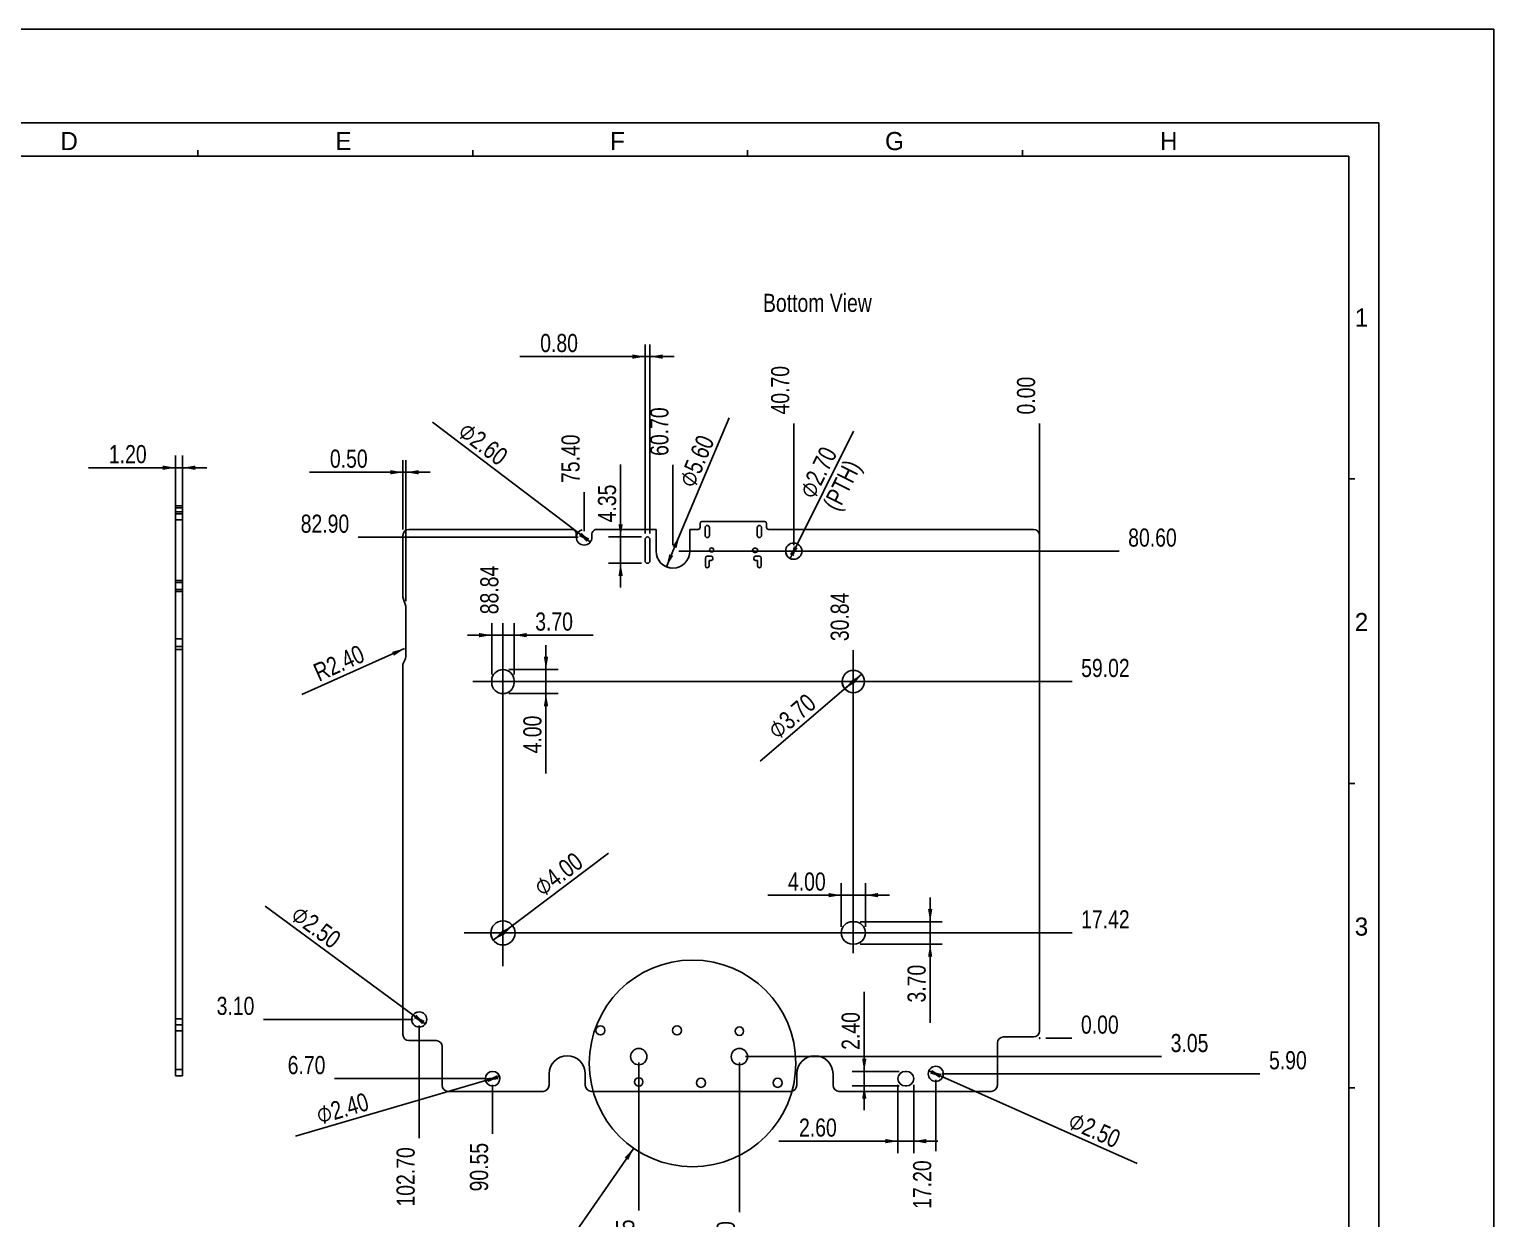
# Model space of a CAD drawing. Header units: millimetres. Extents: x 0 to 420, y 0 to 297.
# Drawn here: x 177.6 to 420, y 100.2 to 297 of the extents above; entities that cross this region are included whole.
import ezdxf

# ---------------------------------------------------------------- set-up
doc = ezdxf.new("R2010")
doc.units = ezdxf.units.MM
doc.header["$LTSCALE"] = 23.1
doc.layers.get('0').update_dxf_attribs({"linetype": 'CONTINUOUS'})
doc.layers.add('ASSEM_MEM', color=7, linetype='CONTINUOUS')
doc.layers.add('DETAIL', color=7, linetype='CONTINUOUS')
doc.styles.get("Standard").update_dxf_attribs({"font": 'txt', "width": 0.8})
doc.styles.add('TEXTSTYLE_2', font='txt')
doc.styles.add('TEXTSTYLE_3', font='symbol_asme.ttf')
doc.dimstyles.new('DIMSTYLE_1', dxfattribs={"dimtxt": 3, "dimasz": 2.1, "dimexe": 2, "dimexo": 1, "dimgap": 0.75, "dimtad": 1, "dimzin": 0, "dimdsep": 46, "dimtxsty": 'STANDARD', "dimblk": '_FILLED', "dimblk1": '_FILLED', "dimblk2": '_FILLED', "dimcen": 0.09, "dimazin": 0, "dimtp": 0.01, "dimtm": 0.01, "dimtfac": 1, "dimtofl": 0, "dimtmove": 0, "dimatfit": 3, "dimldrblk": '_FILLED', "dimfxl": 1, "dimtolj": 1, "dimtzin": 0, "dimarcsym": 0})
doc.dimstyles.new('DIMSTYLE_2', dxfattribs={"dimtxt": 3, "dimasz": 2.1, "dimexe": 2, "dimexo": 1, "dimtad": 1, "dimzin": 0, "dimdsep": 46, "dimtxsty": 'STANDARD', "dimblk": '_FILLED', "dimblk1": '_FILLED', "dimblk2": '_FILLED', "dimcen": 0.09, "dimazin": 0, "dimtp": 0.01, "dimtm": 0.01, "dimtfac": 1, "dimtmove": 0, "dimatfit": 2, "dimldrblk": '_FILLED', "dimfxl": 1, "dimtolj": 1, "dimtzin": 0, "dimarcsym": 0})
doc.dimstyles.new('DIMSTYLE_3', dxfattribs={"dimtxt": 3, "dimasz": 2.1, "dimexe": 2, "dimexo": 1, "dimgap": 0.75, "dimtad": 0, "dimtih": 1, "dimtoh": 1, "dimzin": 0, "dimdsep": 46, "dimtxsty": 'STANDARD', "dimblk": '_FILLED', "dimblk1": '_FILLED', "dimblk2": '_FILLED', "dimcen": 0.09, "dimazin": 0, "dimtp": 0.01, "dimtm": 0.01, "dimtfac": 1, "dimtofl": 0, "dimtmove": 0, "dimatfit": 3, "dimldrblk": '_FILLED', "dimfxl": 1, "dimtolj": 1, "dimtzin": 0, "dimarcsym": 0})
doc.dimstyles.new('DIMSTYLE_4', dxfattribs={"dimtxt": 3, "dimasz": 2.1, "dimexe": 2, "dimexo": 1, "dimgap": 0.75, "dimtad": 1, "dimzin": 0, "dimdsep": 46, "dimtxsty": 'STANDARD', "dimblk": '_FILLED', "dimblk1": '_FILLED', "dimblk2": '_FILLED', "dimcen": 0.09, "dimazin": 0, "dimtp": 0.01, "dimtm": 0.01, "dimtfac": 1, "dimtofl": 0, "dimtmove": 0, "dimatfit": 3, "dimldrblk": '_FILLED', "dimfxl": 1, "dimtolj": 1, "dimtzin": 0, "dimarcsym": 0})
doc.dimstyles.get("Standard").update_dxf_attribs({"dimtxt": 3, "dimasz": 2.1, "dimexe": 2, "dimexo": 1, "dimtad": 1, "dimzin": 0, "dimdsep": 46, "dimtxsty": 'STANDARD', "dimblk": '_FILLED', "dimblk1": '_FILLED', "dimblk2": '_FILLED', "dimcen": 0.09, "dimazin": 0, "dimtol": 1, "dimtp": 0.01, "dimtm": 0.01, "dimtfac": 1, "dimtofl": 0, "dimtmove": 0, "dimatfit": 3, "dimldrblk": '_FILLED', "dimfxl": 1, "dimtolj": 1, "dimtzin": 0, "dimarcsym": 0})

# ---------------------------------------------------------------- blocks, each defined once
blk = doc.blocks.new('_FILLED')
at = {"color": 0, "linetype": 'BYBLOCK'}
blk.add_solid([(0, 0), (-1, 0.17), (-1, -0.17)], dxfattribs=at)
blk = doc.blocks.new('*D0')
at = {"color": 6, "linetype": 'CONTINUOUS'}
for p, q in [((201.79, 216.92), (201.79, 226.44)), ((202.99, 216.92), (202.99, 226.44)), ((201.79, 224.44), (187.43, 224.44)), ((187.43, 224.44), (202.39, 224.44)), ((206.99, 224.44), (202.39, 224.44)), ((202.99, 224.44), (206.99, 224.44))]:
    blk.add_line(p, q, dxfattribs=at)
at = {"color": 6, "linetype": 'CONTINUOUS', "xscale": 2.1, "yscale": 2.1, "zscale": 2.1}
blk.add_blockref('_FILLED', (201.79, 224.44), dxfattribs=at)
at = {"color": 6, "linetype": 'CONTINUOUS', "xscale": 2.1, "yscale": 2.1, "zscale": 2.1, "rotation": 180}
blk.add_blockref('_FILLED', (202.99, 224.44), dxfattribs=at)
at = {"color": 6, "linetype": 'CONTINUOUS', "insert": (197.03, 228.19), "char_height": 3, "width": 9.6, "attachment_point": 3, "line_spacing_factor": 0.9}
blk.add_mtext('1.20', dxfattribs=at)
blk = doc.blocks.new('*D1')
at = {"color": 2, "linetype": 'CONTINUOUS'}
for p, q in [((315.41, 190.25), (314, 189.05)), ((314, 189.05), (298.59, 175.88)), ((312.59, 187.85), (314, 189.05))]:
    blk.add_line(p, q, dxfattribs=at)
at = {"color": 2, "linetype": 'CONTINUOUS', "xscale": 2.1, "yscale": 2.1, "zscale": 2.1}
for p, rotation in [((312.59, 187.85), 220.5195600953), ((315.41, 190.25), 40.5195600953)]:
    blk.add_blockref('_FILLED', p, dxfattribs=dict(at, rotation=rotation))
at = {"color": 2, "linetype": 'CONTINUOUS', "insert": (306.14, 187.27), "char_height": 3, "width": 19.7077, "attachment_point": 3, "rotation": 40.5196, "line_spacing_factor": 0.9, "style": 'TEXTSTYLE_3'}
blk.add_mtext('⌀\\ftxt;{\\W0.8;3.70}', dxfattribs=at)
blk = doc.blocks.new('*D2')
at = {"color": 2, "linetype": 'CONTINUOUS'}
for p, q in [((256, 147.45), (273.48, 160.64)), ((257.6, 148.66), (256, 147.45)), ((254.4, 146.25), (256, 147.45))]:
    blk.add_line(p, q, dxfattribs=at)
at = {"color": 2, "linetype": 'CONTINUOUS', "xscale": 2.1, "yscale": 2.1, "zscale": 2.1}
for p, rotation in [((257.6, 148.66), 37.0457703018), ((254.4, 146.25), 217.0457703018)]:
    blk.add_blockref('_FILLED', p, dxfattribs=dict(at, rotation=rotation))
at = {"color": 2, "linetype": 'CONTINUOUS', "insert": (260.74, 155.72), "char_height": 3, "width": 19.7077, "attachment_point": 1, "rotation": 37.0458, "line_spacing_factor": 0.9, "style": 'TEXTSTYLE_3'}
blk.add_mtext('⌀\\ftxt;{\\W0.8;4.00}', dxfattribs=at)
blk = doc.blocks.new('*D3')
at = {"color": 2, "linetype": 'CONTINUOUS'}
for p, q in [((326.5, 124.64), (327.64, 124.13)), ((328.78, 123.62), (327.64, 124.13)), ((327.64, 124.13), (361, 109.3))]:
    blk.add_line(p, q, dxfattribs=at)
at = {"color": 2, "linetype": 'CONTINUOUS', "xscale": 2.1, "yscale": 2.1, "zscale": 2.1}
for p, rotation in [((326.5, 124.64), 156.025019134), ((328.78, 123.62), 336.025019134)]:
    blk.add_blockref('_FILLED', p, dxfattribs=dict(at, rotation=rotation))
at = {"color": 2, "linetype": 'CONTINUOUS', "insert": (350.52, 118.06), "char_height": 3, "width": 19.7077, "attachment_point": 1, "rotation": 336.025, "line_spacing_factor": 0.9, "style": 'TEXTSTYLE_3'}
blk.add_mtext('⌀\\ftxt;{\\W0.8;2.50}', dxfattribs=at)
blk = doc.blocks.new('*D4')
at = {"color": 2, "linetype": 'CONTINUOUS'}
for p, q in [((255.44, 123.67), (254.29, 123.33)), ((254.29, 123.33), (221.64, 113.8)), ((253.14, 122.99), (254.29, 123.33))]:
    blk.add_line(p, q, dxfattribs=at)
at = {"color": 2, "linetype": 'CONTINUOUS', "xscale": 2.1, "yscale": 2.1, "zscale": 2.1}
for p, rotation in [((253.14, 122.99), 196.2697120526), ((255.44, 123.67), 16.2697120526)]:
    blk.add_blockref('_FILLED', p, dxfattribs=dict(at, rotation=rotation))
at = {"color": 2, "linetype": 'CONTINUOUS', "insert": (233.2, 121.08), "char_height": 3, "width": 19.7077, "attachment_point": 3, "rotation": 16.2697, "line_spacing_factor": 0.9, "style": 'TEXTSTYLE_3'}
blk.add_mtext('⌀\\ftxt;{\\W0.8;2.40}', dxfattribs=at)
blk = doc.blocks.new('*D5')
at = {"color": 2, "linetype": 'CONTINUOUS'}
for p, q in [((242.14, 133.13), (216.66, 151.88)), ((241.13, 133.87), (242.14, 133.13)), ((243.15, 132.39), (242.14, 133.13))]:
    blk.add_line(p, q, dxfattribs=at)
at = {"color": 2, "linetype": 'CONTINUOUS', "xscale": 2.1, "yscale": 2.1, "zscale": 2.1}
for p, rotation in [((241.13, 133.87), 143.6471212302), ((243.15, 132.39), 323.6471212302)]:
    blk.add_blockref('_FILLED', p, dxfattribs=dict(at, rotation=rotation))
at = {"color": 2, "linetype": 'CONTINUOUS', "insert": (229.47, 147.11), "char_height": 3, "width": 19.7077, "attachment_point": 3, "rotation": 323.6471, "line_spacing_factor": 0.9, "style": 'TEXTSTYLE_3'}
blk.add_mtext('⌀\\ftxt;{\\W0.8;2.50}', dxfattribs=at)
blk = doc.blocks.new('*D6')
at = {"color": 2, "linetype": 'CONTINUOUS'}
for p, q in [((304.14, 210.63), (314.04, 230.47)), ((304.74, 211.84), (304.14, 210.63)), ((303.54, 209.42), (304.14, 210.63))]:
    blk.add_line(p, q, dxfattribs=at)
at = {"color": 2, "linetype": 'CONTINUOUS', "xscale": 2.1, "yscale": 2.1, "zscale": 2.1}
for p, rotation in [((303.54, 209.42), 243.471405413), ((304.74, 211.84), 63.471405413)]:
    blk.add_blockref('_FILLED', p, dxfattribs=dict(at, rotation=rotation))
at = {"color": 2, "linetype": 'CONTINUOUS', "insert": (304.82, 220.39), "char_height": 3, "width": 19.7077, "attachment_point": 1, "rotation": 63.4714, "line_spacing_factor": 0.9, "style": 'TEXTSTYLE_3'}
blk.add_mtext('⌀\\ftxt;{\\W0.8;2.70}\\P{\\W0.8;(PTH)}', dxfattribs=at)
blk = doc.blocks.new('*D7')
at = {"color": 2, "linetype": 'CONTINUOUS'}
for p, q in [((284.14, 210.63), (293.47, 232.71)), ((285.23, 213.21), (284.14, 210.63)), ((283.05, 208.05), (284.14, 210.63))]:
    blk.add_line(p, q, dxfattribs=at)
at = {"color": 2, "linetype": 'CONTINUOUS', "xscale": 2.1, "yscale": 2.1, "zscale": 2.1}
for p, rotation in [((285.23, 213.21), 67.0863160805), ((283.05, 208.05), 247.0863160805)]:
    blk.add_blockref('_FILLED', p, dxfattribs=dict(at, rotation=rotation))
at = {"color": 2, "linetype": 'CONTINUOUS', "insert": (284.9, 222.07), "char_height": 3, "width": 19.7077, "attachment_point": 1, "rotation": 67.0863, "line_spacing_factor": 0.9, "style": 'TEXTSTYLE_3'}
blk.add_mtext('⌀\\ftxt;{\\W0.8;5.60}', dxfattribs=at)
blk = doc.blocks.new('*D8')
at = {"color": 2, "linetype": 'CONTINUOUS'}
for p, q in [((279.54, 213.58), (279.54, 244.83)), ((280.34, 213.58), (280.34, 244.83)), ((279.54, 242.83), (258.82, 242.83)), ((258.82, 242.83), (279.94, 242.83)), ((284.34, 242.83), (279.94, 242.83)), ((280.34, 242.83), (284.34, 242.83))]:
    blk.add_line(p, q, dxfattribs=at)
at = {"color": 2, "linetype": 'CONTINUOUS', "xscale": 2.1, "yscale": 2.1, "zscale": 2.1}
blk.add_blockref('_FILLED', (279.54, 242.83), dxfattribs=at)
at = {"color": 2, "linetype": 'CONTINUOUS', "xscale": 2.1, "yscale": 2.1, "zscale": 2.1, "rotation": 180}
blk.add_blockref('_FILLED', (280.34, 242.83), dxfattribs=at)
at = {"color": 2, "linetype": 'CONTINUOUS', "insert": (268.42, 246.58), "char_height": 3, "width": 9.6, "attachment_point": 3, "line_spacing_factor": 0.9}
blk.add_mtext('0.80', dxfattribs=at)
blk = doc.blocks.new('*D9')
at = {"color": 2, "linetype": 'CONTINUOUS'}
for p, q in [((275.48, 212.98), (275.48, 225)), ((275.48, 225), (275.48, 210.81)), ((278.94, 212.98), (273.48, 212.98)), ((278.94, 208.63), (273.48, 208.63)), ((275.48, 204.63), (275.48, 210.81)), ((275.48, 208.63), (275.48, 204.63))]:
    blk.add_line(p, q, dxfattribs=at)
at = {"color": 2, "linetype": 'CONTINUOUS', "xscale": 2.1, "yscale": 2.1, "zscale": 2.1}
for p, rotation in [((275.48, 212.98), 270), ((275.48, 208.63), 90)]:
    blk.add_blockref('_FILLED', p, dxfattribs=dict(at, rotation=rotation))
at = {"color": 2, "linetype": 'CONTINUOUS', "insert": (271.73, 215.4), "char_height": 3, "width": 9.6, "attachment_point": 1, "rotation": 90, "line_spacing_factor": 0.9}
blk.add_mtext('4.35', dxfattribs=at)
blk = doc.blocks.new('*D10')
at = {"color": 2, "linetype": 'CONTINUOUS'}
for p, q in [((326.72, 149.3), (326.72, 153.3)), ((326.72, 153.3), (326.72, 147.45)), ((315.15, 149.3), (328.72, 149.3)), ((315.15, 145.6), (328.72, 145.6)), ((326.72, 132.57), (326.72, 147.45)), ((326.72, 145.6), (326.72, 132.57))]:
    blk.add_line(p, q, dxfattribs=at)
at = {"color": 2, "linetype": 'CONTINUOUS', "xscale": 2.1, "yscale": 2.1, "zscale": 2.1}
for p, rotation in [((326.72, 149.3), 270), ((326.72, 145.6), 90)]:
    blk.add_blockref('_FILLED', p, dxfattribs=dict(at, rotation=rotation))
at = {"color": 2, "linetype": 'CONTINUOUS', "insert": (322.97, 142.17), "char_height": 3, "width": 9.6, "attachment_point": 3, "rotation": 90, "line_spacing_factor": 0.9}
blk.add_mtext('3.70', dxfattribs=at)
blk = doc.blocks.new('*D11')
at = {"color": 2, "linetype": 'CONTINUOUS'}
for p, q in [((312, 148.45), (312, 155.7)), ((316, 148.45), (316, 155.7)), ((312, 153.7), (299.83, 153.7)), ((299.83, 153.7), (314, 153.7)), ((320, 153.7), (314, 153.7)), ((316, 153.7), (320, 153.7))]:
    blk.add_line(p, q, dxfattribs=at)
at = {"color": 2, "linetype": 'CONTINUOUS', "xscale": 2.1, "yscale": 2.1, "zscale": 2.1}
blk.add_blockref('_FILLED', (312, 153.7), dxfattribs=at)
at = {"color": 2, "linetype": 'CONTINUOUS', "xscale": 2.1, "yscale": 2.1, "zscale": 2.1, "rotation": 180}
blk.add_blockref('_FILLED', (316, 153.7), dxfattribs=at)
at = {"color": 2, "linetype": 'CONTINUOUS', "insert": (309.43, 157.45), "char_height": 3, "width": 9.6, "attachment_point": 3, "line_spacing_factor": 0.9}
blk.add_mtext('4.00', dxfattribs=at)
blk = doc.blocks.new('*D12')
at = {"color": 2, "linetype": 'CONTINUOUS'}
for p, q in [((254.15, 196.73), (250.15, 196.73)), ((250.15, 196.73), (256, 196.73)), ((254.15, 190.2), (254.15, 198.73)), ((270.95, 196.73), (256, 196.73)), ((257.85, 190.2), (257.85, 198.73)), ((257.85, 196.73), (270.95, 196.73))]:
    blk.add_line(p, q, dxfattribs=at)
at = {"color": 2, "linetype": 'CONTINUOUS', "xscale": 2.1, "yscale": 2.1, "zscale": 2.1}
blk.add_blockref('_FILLED', (254.15, 196.73), dxfattribs=at)
at = {"color": 2, "linetype": 'CONTINUOUS', "xscale": 2.1, "yscale": 2.1, "zscale": 2.1, "rotation": 180}
blk.add_blockref('_FILLED', (257.85, 196.73), dxfattribs=at)
at = {"color": 2, "linetype": 'CONTINUOUS', "insert": (261.35, 200.48), "char_height": 3, "width": 9.6, "attachment_point": 1, "line_spacing_factor": 0.9}
blk.add_mtext('3.70', dxfattribs=at)
blk = doc.blocks.new('*D13')
at = {"color": 2, "linetype": 'CONTINUOUS'}
for p, q in [((263.13, 191.05), (263.13, 195.05)), ((263.13, 195.05), (263.13, 189.05)), ((257, 191.05), (265.13, 191.05)), ((257, 187.05), (265.13, 187.05)), ((263.13, 173.81), (263.13, 189.05)), ((263.13, 187.05), (263.13, 173.81))]:
    blk.add_line(p, q, dxfattribs=at)
at = {"color": 2, "linetype": 'CONTINUOUS', "xscale": 2.1, "yscale": 2.1, "zscale": 2.1}
for p, rotation in [((263.13, 191.05), 270), ((263.13, 187.05), 90)]:
    blk.add_blockref('_FILLED', p, dxfattribs=dict(at, rotation=rotation))
at = {"color": 2, "linetype": 'CONTINUOUS', "insert": (259.38, 183.41), "char_height": 3, "width": 9.6, "attachment_point": 3, "rotation": 90, "line_spacing_factor": 0.9}
blk.add_mtext('4.00', dxfattribs=at)
blk = doc.blocks.new('*D14')
at = {"color": 2, "linetype": 'CONTINUOUS'}
for p, q in [((315.81, 124.53), (315.81, 137.7)), ((315.81, 137.7), (315.81, 123.33)), ((321.59, 124.53), (313.81, 124.53)), ((321.59, 122.13), (313.81, 122.13)), ((315.81, 118.13), (315.81, 123.33)), ((315.81, 122.13), (315.81, 118.13))]:
    blk.add_line(p, q, dxfattribs=at)
at = {"color": 2, "linetype": 'CONTINUOUS', "xscale": 2.1, "yscale": 2.1, "zscale": 2.1}
for p, rotation in [((315.81, 124.53), 270), ((315.81, 122.13), 90)]:
    blk.add_blockref('_FILLED', p, dxfattribs=dict(at, rotation=rotation))
at = {"color": 2, "linetype": 'CONTINUOUS', "insert": (312.06, 128.1), "char_height": 3, "width": 9.6, "attachment_point": 1, "rotation": 90, "line_spacing_factor": 0.9}
blk.add_mtext('2.40', dxfattribs=at)
blk = doc.blocks.new('*D15')
at = {"color": 2, "linetype": 'CONTINUOUS'}
for p, q in [((321.39, 122.33), (321.39, 110.99)), ((323.99, 122.33), (323.99, 110.99)), ((321.39, 112.99), (301.66, 112.99)), ((301.66, 112.99), (322.69, 112.99)), ((327.99, 112.99), (322.69, 112.99)), ((323.99, 112.99), (327.99, 112.99))]:
    blk.add_line(p, q, dxfattribs=at)
at = {"color": 2, "linetype": 'CONTINUOUS', "xscale": 2.1, "yscale": 2.1, "zscale": 2.1}
blk.add_blockref('_FILLED', (321.39, 112.99), dxfattribs=at)
at = {"color": 2, "linetype": 'CONTINUOUS', "xscale": 2.1, "yscale": 2.1, "zscale": 2.1, "rotation": 180}
blk.add_blockref('_FILLED', (323.99, 112.99), dxfattribs=at)
at = {"color": 2, "linetype": 'CONTINUOUS', "insert": (311.26, 116.74), "char_height": 3, "width": 9.6, "attachment_point": 3, "line_spacing_factor": 0.9}
blk.add_mtext('2.60', dxfattribs=at)
blk = doc.blocks.new('*D33')
at = {"color": 2, "linetype": 'CONTINUOUS'}
blk.add_line((304.14, 211.63), (304.14, 231.75), dxfattribs=at)
at = {"color": 2, "linetype": 'CONTINUOUS', "insert": (300.39, 233.25), "char_height": 3, "width": 12, "attachment_point": 1, "rotation": 90, "line_spacing_factor": 0.9}
blk.add_mtext('40.70', dxfattribs=at)
blk = doc.blocks.new('*D34')
at = {"color": 2, "linetype": 'CONTINUOUS'}
blk.add_line((344.84, 131.03), (344.84, 231.75), dxfattribs=at)
at = {"color": 2, "linetype": 'CONTINUOUS', "insert": (341.09, 233.25), "char_height": 3, "width": 9.6, "attachment_point": 1, "rotation": 90, "line_spacing_factor": 0.9}
blk.add_mtext('0.00', dxfattribs=at)
blk = doc.blocks.new('*D35')
at = {"color": 2, "linetype": 'CONTINUOUS'}
blk.add_line((284.14, 211.63), (284.14, 224.9), dxfattribs=at)
at = {"color": 2, "linetype": 'CONTINUOUS', "insert": (280.39, 226.4), "char_height": 3, "width": 12, "attachment_point": 1, "rotation": 90, "line_spacing_factor": 0.9}
blk.add_mtext('60.70', dxfattribs=at)
blk = doc.blocks.new('*D36')
at = {"color": 2, "linetype": 'CONTINUOUS'}
blk.add_line((295.14, 125.98), (295.14, 101.24), dxfattribs=at)
at = {"color": 2, "linetype": 'CONTINUOUS', "insert": (291.39, 99.74), "char_height": 3, "width": 12, "attachment_point": 3, "rotation": 90, "line_spacing_factor": 0.9}
blk.add_mtext('49.70', dxfattribs=at)
blk = doc.blocks.new('*D37')
at = {"color": 2, "linetype": 'CONTINUOUS'}
blk.add_line((278.49, 125.98), (278.49, 101.52), dxfattribs=at)
at = {"color": 2, "linetype": 'CONTINUOUS', "insert": (274.74, 100.02), "char_height": 3, "width": 12, "attachment_point": 3, "rotation": 90, "line_spacing_factor": 0.9}
blk.add_mtext('66.35', dxfattribs=at)
blk = doc.blocks.new('*D38')
at = {"color": 2, "linetype": 'CONTINUOUS'}
blk.add_line((285.14, 210.63), (358, 210.63), dxfattribs=at)
at = {"color": 2, "linetype": 'CONTINUOUS', "insert": (359.5, 214.38), "char_height": 3, "width": 12, "attachment_point": 1, "line_spacing_factor": 0.9}
blk.add_mtext('80.60', dxfattribs=at)
blk = doc.blocks.new('*D39')
at = {"color": 2, "linetype": 'CONTINUOUS'}
blk.add_line((345.84, 130.03), (350.18, 130.03), dxfattribs=at)
at = {"color": 2, "linetype": 'CONTINUOUS', "insert": (351.68, 133.78), "char_height": 3, "width": 9.6, "attachment_point": 1, "line_spacing_factor": 0.9}
blk.add_mtext('0.00', dxfattribs=at)
blk = doc.blocks.new('*D40')
at = {"color": 2, "linetype": 'CONTINUOUS'}
blk.add_line((239.73, 194.51), (222.71, 186.92), dxfattribs=at)
at = {"color": 2, "linetype": 'CONTINUOUS', "xscale": 2.1, "yscale": 2.1, "zscale": 2.1, "rotation": 24.0178994092}
blk.add_blockref('_FILLED', (239.73, 194.51), dxfattribs=at)
at = {"color": 2, "linetype": 'CONTINUOUS', "insert": (232.15, 195.23), "char_height": 3, "width": 12, "attachment_point": 3, "rotation": 24.0179, "line_spacing_factor": 0.9}
blk.add_mtext('R2.40', dxfattribs=at)
blk = doc.blocks.new('*D45')
at = {"color": 2, "linetype": 'CONTINUOUS'}
blk.add_line((296.14, 126.98), (365.03, 126.98), dxfattribs=at)
at = {"color": 2, "linetype": 'CONTINUOUS', "insert": (366.53, 130.73), "char_height": 3, "width": 9.6, "attachment_point": 1, "line_spacing_factor": 0.9}
blk.add_mtext('3.05', dxfattribs=at)
blk = doc.blocks.new('*D58')
at = {"color": 2, "linetype": 'CONTINUOUS'}
blk.add_line((268.44, 212.93), (232.06, 212.93), dxfattribs=at)
at = {"color": 2, "linetype": 'CONTINUOUS', "insert": (230.56, 216.68), "char_height": 3, "width": 12, "attachment_point": 3, "line_spacing_factor": 0.9}
blk.add_mtext('82.90', dxfattribs=at)
blk = doc.blocks.new('*D59')
at = {"color": 2, "linetype": 'CONTINUOUS'}
blk.add_line((269.44, 213.93), (269.44, 220.41), dxfattribs=at)
at = {"color": 2, "linetype": 'CONTINUOUS', "insert": (265.69, 221.91), "char_height": 3, "width": 12, "attachment_point": 1, "rotation": 90, "line_spacing_factor": 0.9}
blk.add_mtext('75.40', dxfattribs=at)
blk = doc.blocks.new('*D60')
at = {"color": 2, "linetype": 'CONTINUOUS'}
for p, q in [((269.44, 212.93), (244.37, 231.97)), ((268.41, 213.72), (269.44, 212.93)), ((270.48, 212.14), (269.44, 212.93))]:
    blk.add_line(p, q, dxfattribs=at)
at = {"color": 2, "linetype": 'CONTINUOUS', "xscale": 2.1, "yscale": 2.1, "zscale": 2.1}
for p, rotation in [((268.41, 213.72), 142.7821069023), ((270.48, 212.14), 322.7821069023)]:
    blk.add_blockref('_FILLED', p, dxfattribs=dict(at, rotation=rotation))
at = {"color": 2, "linetype": 'CONTINUOUS', "insert": (257.1, 227.01), "char_height": 3, "width": 19.7077, "attachment_point": 3, "rotation": 322.7821, "line_spacing_factor": 0.9, "style": 'TEXTSTYLE_3'}
blk.add_mtext('⌀\\ftxt;{\\W0.8;2.60}', dxfattribs=at)
blk = doc.blocks.new('*D61')
at = {"color": 2, "linetype": 'CONTINUOUS'}
blk.add_line((328.64, 124.13), (381.31, 124.13), dxfattribs=at)
at = {"color": 2, "linetype": 'CONTINUOUS', "insert": (382.81, 127.88), "char_height": 3, "width": 9.6, "attachment_point": 1, "line_spacing_factor": 0.9}
blk.add_mtext('5.90', dxfattribs=at)
blk = doc.blocks.new('*D62')
at = {"color": 2, "linetype": 'CONTINUOUS'}
blk.add_line((253.29, 123.33), (228.12, 123.33), dxfattribs=at)
at = {"color": 2, "linetype": 'CONTINUOUS', "insert": (226.62, 127.08), "char_height": 3, "width": 9.6, "attachment_point": 3, "line_spacing_factor": 0.9}
blk.add_mtext('6.70', dxfattribs=at)
blk = doc.blocks.new('*D63')
at = {"color": 2, "linetype": 'CONTINUOUS'}
blk.add_line((241.14, 133.13), (216.36, 133.13), dxfattribs=at)
at = {"color": 2, "linetype": 'CONTINUOUS', "insert": (214.86, 136.88), "char_height": 3, "width": 9.6, "attachment_point": 3, "line_spacing_factor": 0.9}
blk.add_mtext('3.10', dxfattribs=at)
blk = doc.blocks.new('*D64')
at = {"color": 2, "linetype": 'CONTINUOUS'}
blk.add_line((249.61, 147.45), (350.21, 147.45), dxfattribs=at)
at = {"color": 2, "linetype": 'CONTINUOUS', "insert": (351.71, 151.2), "char_height": 3, "width": 12, "attachment_point": 1, "line_spacing_factor": 0.9}
blk.add_mtext('17.42', dxfattribs=at)
blk = doc.blocks.new('*D65')
at = {"color": 2, "linetype": 'CONTINUOUS'}
blk.add_line((251, 189.05), (350.21, 189.05), dxfattribs=at)
at = {"color": 2, "linetype": 'CONTINUOUS', "insert": (351.71, 192.8), "char_height": 3, "width": 12, "attachment_point": 1, "line_spacing_factor": 0.9}
blk.add_mtext('59.02', dxfattribs=at)
blk = doc.blocks.new('*D66')
at = {"color": 2, "linetype": 'CONTINUOUS'}
blk.add_line((254.29, 122.33), (254.29, 114.2), dxfattribs=at)
at = {"color": 2, "linetype": 'CONTINUOUS', "insert": (250.54, 112.7), "char_height": 3, "width": 12, "attachment_point": 3, "rotation": 90, "line_spacing_factor": 0.9}
blk.add_mtext('90.55', dxfattribs=at)
blk = doc.blocks.new('*D67')
at = {"color": 2, "linetype": 'CONTINUOUS'}
blk.add_line((242.14, 132.13), (242.14, 113.48), dxfattribs=at)
at = {"color": 2, "linetype": 'CONTINUOUS', "insert": (238.39, 111.98), "char_height": 3, "width": 14.4, "attachment_point": 3, "rotation": 90, "line_spacing_factor": 0.9}
blk.add_mtext('102.70', dxfattribs=at)
blk = doc.blocks.new('*D68')
at = {"color": 2, "linetype": 'CONTINUOUS'}
blk.add_line((327.64, 123.13), (327.64, 111.31), dxfattribs=at)
at = {"color": 2, "linetype": 'CONTINUOUS', "insert": (323.89, 109.81), "char_height": 3, "width": 12, "attachment_point": 3, "rotation": 90, "line_spacing_factor": 0.9}
blk.add_mtext('17.20', dxfattribs=at)
blk = doc.blocks.new('*D69')
at = {"color": 2, "linetype": 'CONTINUOUS'}
blk.add_line((314, 144.09), (314, 194.24), dxfattribs=at)
at = {"color": 2, "linetype": 'CONTINUOUS', "insert": (310.25, 195.74), "char_height": 3, "width": 12, "attachment_point": 1, "rotation": 90, "line_spacing_factor": 0.9}
blk.add_mtext('30.84', dxfattribs=at)
blk = doc.blocks.new('*D70')
at = {"color": 2, "linetype": 'CONTINUOUS'}
blk.add_line((256, 141.94), (256, 198.69), dxfattribs=at)
at = {"color": 2, "linetype": 'CONTINUOUS', "insert": (252.25, 200.19), "char_height": 3, "width": 12, "attachment_point": 1, "rotation": 90, "line_spacing_factor": 0.9}
blk.add_mtext('88.84', dxfattribs=at)
blk = doc.blocks.new('*D71')
at = {"color": 2, "linetype": 'CONTINUOUS'}
for p, q in [((239.44, 214.23), (239.44, 225.69)), ((239.94, 202.37), (239.94, 225.69)), ((239.44, 223.69), (224.01, 223.69)), ((224.01, 223.69), (239.69, 223.69)), ((243.94, 223.69), (239.69, 223.69)), ((239.94, 223.69), (243.94, 223.69))]:
    blk.add_line(p, q, dxfattribs=at)
at = {"color": 2, "linetype": 'CONTINUOUS', "xscale": 2.1, "yscale": 2.1, "zscale": 2.1}
blk.add_blockref('_FILLED', (239.44, 223.69), dxfattribs=at)
at = {"color": 2, "linetype": 'CONTINUOUS', "xscale": 2.1, "yscale": 2.1, "zscale": 2.1, "rotation": 180}
blk.add_blockref('_FILLED', (239.94, 223.69), dxfattribs=at)
at = {"color": 2, "linetype": 'CONTINUOUS', "insert": (233.61, 227.44), "char_height": 3, "width": 9.6, "attachment_point": 3, "line_spacing_factor": 0.9}
blk.add_mtext('0.50', dxfattribs=at)

msp = doc.modelspace()

# ---------------------------------------------------------------- linework, layer by layer
at = {"color": 7, "linetype": 'CONTINUOUS'}
for p in [(0, 297), (420, 0)]:
    msp.add_line(p, (420, 297), dxfattribs=at)
at = {"color": 4, "linetype": 'CONTINUOUS'}
for p, q in [((19, 281.5), (401, 281.5)), ((401, 281.5), (401, 15.5)), ((205.5, 276), (205.5, 277)), ((251, 276), (251, 277)), ((296.5, 276), (296.5, 277)), ((342, 276), (342, 277)), ((23.5, 276), (396, 276)), ((396, 21), (396, 276)), ((396, 222.6), (397, 222.6)), ((396, 172.2), (397, 172.2)), ((396, 121.8), (397, 121.8))]:
    msp.add_line(p, q, dxfattribs=at)
at = {"color": 2, "linetype": 'CONTINUOUS'}
msp.add_circle((287.39, 125.861), 17.096, dxfattribs=at)
for centre, radius, start, end in [((269.441, 212.931), 1.3, 105.21351, 180), ((284.141, 210.631), 2.8, 180, 266.74014), ((304.141, 210.631), 1.35, 180, 280.00026), ((314.001, 189.051), 1.85, 180, 248.91258), ((256.001, 147.451), 2, 180, 243.61082), ((242.141, 133.131), 1.25, 104.98731, 180), ((254.291, 123.331), 1.2, 357.61198, 56.07528), ((327.641, 124.131), 1.25, 117.36521, 216.8699), ((327.641, 124.131), 1.25, 317.15636, 14.68483)]:
    msp.add_arc(centre, radius, start, end, dxfattribs=at)
at = {"layer": 'ASSEM_MEM', "color": 7, "linetype": 'CONTINUOUS'}
for p, q in [((201.786, 123.821), (201.786, 218.121)), ((201.786, 218.121), (202.986, 218.121)), ((202.986, 216.821), (201.786, 216.821)), ((202.986, 123.821), (202.986, 218.121)), ((240.441, 214.231), (267.434, 214.231)), ((267.995, 213.877), (267.788, 214.084)), ((268.141, 213.524), (268.141, 212.931)), ((270.741, 212.931), (270.741, 213.524)), ((271.095, 214.084), (270.888, 213.877)), ((271.448, 214.231), (281.341, 214.231)), ((281.341, 210.631), (281.341, 214.231)), ((286.941, 214.231), (286.941, 210.631)), ((286.941, 214.231), (288.341, 214.231)), ((288.641, 215.231), (288.641, 214.531)), ((299.341, 215.531), (288.941, 215.531)), ((289.471, 213.231), (289.471, 214.531)), ((290.171, 214.531), (290.171, 213.231)), ((298.111, 213.231), (298.111, 214.531)), ((298.811, 214.531), (298.811, 213.231)), ((299.641, 215.231), (299.641, 214.531)), ((343.841, 214.231), (299.941, 214.231)), ((239.441, 213.231), (239.441, 203.193)), ((279.541, 209.031), (279.541, 212.581)), ((280.341, 212.581), (280.341, 209.031)), ((297.662, 211.101), (297.82, 211.101)), ((344.841, 131.231), (344.841, 213.231)), ((289.521, 208.181), (289.521, 209.481)), ((289.821, 209.781), (290.471, 209.781)), ((290.121, 209.081), (290.121, 208.181)), ((290.471, 209.081), (290.121, 209.081)), ((290.771, 209.481), (290.771, 209.381)), ((297.511, 209.381), (297.511, 209.481)), ((297.82, 210.431), (297.662, 210.431)), ((297.811, 209.781), (298.461, 209.781)), ((298.161, 209.081), (297.811, 209.081)), ((298.161, 208.181), (298.161, 209.081)), ((298.761, 209.481), (298.761, 208.181)), ((239.493, 202.877), (239.89, 201.685)), ((239.941, 201.368), (239.941, 193.531)), ((239.441, 191.756), (239.441, 130.631)), ((254.151, 189.201), (254.151, 188.901)), ((257.851, 188.901), (257.851, 189.201)), ((314.151, 149.301), (313.851, 149.301)), ((313.851, 145.601), (314.151, 145.601)), ((201.786, 132.221), (202.986, 132.221)), ((240.441, 129.631), (244.941, 129.631)), ((245.941, 122.231), (245.941, 128.631)), ((337.841, 122.231), (337.841, 129.231)), ((343.841, 130.231), (338.841, 130.231)), ((202.986, 123.821), (201.786, 123.821)), ((263.641, 122.231), (263.641, 124.131)), ((269.641, 122.231), (269.641, 124.131)), ((304.641, 122.231), (304.641, 124.131)), ((310.641, 122.231), (310.641, 124.131)), ((322.591, 124.531), (322.791, 124.531)), ((246.941, 121.231), (262.641, 121.231)), ((270.641, 121.231), (303.641, 121.231)), ((311.641, 121.231), (336.841, 121.231)), ((322.791, 122.131), (322.591, 122.131))]:
    msp.add_line(p, q, dxfattribs=at)
at = {"layer": 'ASSEM_MEM', "color": 9, "linetype": 'CONTINUOUS'}
for p, q in [((201.786, 217.821), (202.986, 217.821)), ((201.786, 217.121), (202.986, 217.121)), ((202.986, 215.821), (201.786, 215.821)), ((201.786, 205.783), (202.986, 205.783)), ((201.786, 205.467), (202.986, 205.467)), ((201.786, 204.275), (202.986, 204.275)), ((201.786, 203.959), (202.986, 203.959)), ((202.986, 196.121), (201.786, 196.121)), ((202.986, 194.868), (201.786, 194.868)), ((202.986, 194.346), (201.786, 194.346)), ((201.786, 133.221), (202.986, 133.221)), ((201.786, 131.221), (202.986, 131.221)), ((202.986, 124.821), (201.786, 124.821))]:
    msp.add_line(p, q, dxfattribs=at)
at = {"layer": 'ASSEM_MEM', "color": 7, "linetype": 'CONTINUOUS'}
for centre, radius in [((290.541, 210.831), 0.335), ((304.141, 210.631), 1.35), ((314.001, 189.051), 1.85), ((256.001, 147.451), 2), ((242.141, 133.131), 1.25), ((272.146, 131.321), 0.75), ((284.826, 131.321), 0.75), ((295.141, 131.181), 0.7), ((278.491, 126.981), 1.35), ((295.141, 126.981), 1.35), ((254.291, 123.331), 1.2), ((327.641, 124.131), 1.25), ((278.486, 122.781), 0.7), ((288.801, 122.641), 0.75), ((301.481, 122.641), 0.75)]:
    msp.add_circle(centre, radius, dxfattribs=at)
at = {"layer": 'ASSEM_MEM', "color": 4, "linetype": 'CONTINUOUS'}
msp.add_circle((344.841, 130.031), 0.05, dxfattribs=at)
at = {"layer": 'ASSEM_MEM', "color": 7, "linetype": 'CONTINUOUS'}
for centre, radius, start, end in [((240.441, 213.231), 1, 90, 180), ((267.434, 213.731), 0.5, 45, 90), ((267.641, 213.524), 0.5, 0, 45), ((271.241, 213.524), 0.5, 135, 180), ((271.448, 213.731), 0.5, 90, 135), ((288.341, 214.531), 0.3, 270, 360), ((288.941, 215.231), 0.3, 90, 180), ((289.821, 214.531), 0.35, 0, 180), ((298.461, 214.531), 0.35, 0, 180), ((299.341, 215.231), 0.3, 0, 90), ((299.941, 214.531), 0.3, 180, 270), ((343.841, 213.231), 1, 0, 90), ((269.441, 212.931), 1.3, 180, 360), ((279.941, 212.581), 0.4, 0, 180), ((289.821, 213.231), 0.35, 180, 360), ((297.662, 210.766), 0.335, 90, 270), ((297.82, 210.766), 0.335, 270, 90), ((298.461, 213.231), 0.35, 180, 360), ((279.941, 209.031), 0.4, 180, 360), ((284.141, 210.631), 2.8, 180, 360), ((289.821, 209.481), 0.3, 90, 180), ((290.471, 209.481), 0.3, 0, 90), ((290.471, 209.381), 0.3, 270, 360), ((297.811, 209.481), 0.3, 90, 180), ((297.811, 209.381), 0.3, 180, 270), ((298.461, 209.481), 0.3, 0, 90), ((289.821, 208.181), 0.3, 180, 360), ((298.461, 208.181), 0.3, 180, 360), ((240.441, 203.193), 1, 180, 198.43495), ((238.941, 201.368), 1, 0, 18.43495), ((240.441, 191.756), 1, 148.53302, 180), ((237.541, 193.531), 2.4, 328.53302, 360), ((256.001, 189.201), 1.85, 0, 180), ((256.001, 188.901), 1.85, 180, 360), ((313.851, 147.451), 1.85, 90, 270), ((314.151, 147.451), 1.85, 270, 90), ((343.841, 131.231), 1, 270, 360), ((240.441, 130.631), 1, 180, 270), ((244.941, 128.631), 1, 0, 90), ((338.841, 129.231), 1, 90, 180), ((266.641, 124.131), 3, 0, 180), ((307.641, 124.131), 3, 0, 180), ((322.591, 123.331), 1.2, 90, 270), ((322.791, 123.331), 1.2, 270, 90), ((246.941, 122.231), 1, 180, 270), ((262.641, 122.231), 1, 270, 360), ((270.641, 122.231), 1, 180, 270), ((303.641, 122.231), 1, 270, 360), ((311.641, 122.231), 1, 180, 270), ((336.841, 122.231), 1, 270, 360)]:
    msp.add_arc(centre, radius, start, end, dxfattribs=at)

# ---------------------------------------------------------------- texts
at = {"color": 2, "linetype": 'CONTINUOUS', "char_height": 3, "width": 3, "attachment_point": 1, "line_spacing_factor": 0.9, "style": 'TEXTSTYLE_2'}
for s, insert in [('D', (182.75, 280)), ('E', (228.25, 280)), ('F', (273.75, 280)), ('G', (319.25, 280)), ('H', (364.75, 280)), ('1', (397, 250.8)), ('2', (397, 200.4)), ('3', (397, 150))]:
    msp.add_mtext(s, dxfattribs=dict(at, insert=insert))
at = {"layer": 'DETAIL', "color": 2, "linetype": 'CONTINUOUS', "insert": (299.048, 253.226), "char_height": 3, "width": 26.4, "attachment_point": 1, "line_spacing_factor": 0.9}
msp.add_mtext('Bottom View', dxfattribs=at)

# ---------------------------------------------------------------- dimensions: what is measured, and where the dimension line sits
at = {"color": 2, "linetype": 'CONTINUOUS'}
for base, p1, p2, picture, middle in [((280.341, 242.826), (279.541, 212.581), (280.341, 212.581), '*D8', (263.617, 242.826)), ((257.851, 196.732), (254.151, 189.201), (257.851, 189.201), '*D12', (266.146, 196.732)), ((316.001, 153.701), (312.001, 147.451), (316.001, 147.451), '*D11', (304.632, 153.701)), ((323.991, 112.987), (321.391, 123.331), (323.991, 123.331), '*D15', (306.458, 112.987))]:
    dim = msp.add_linear_dim(base=base, p1=p1, p2=p2, dimstyle='DIMSTYLE_1', dxfattribs=at)
    dim.commit()
    dim.dimension.update_dxf_attribs({"geometry": picture, "text_midpoint": middle, "dimtype": 160})
for feature_location, offset, dtype, origin, picture, middle in [((304.141, 211.631), (0, 20.122), 1, (344.841, 130.031), '*D33', (301.891, 239.252)), ((344.841204135, 131.030670258), (0, 100.721576138), 1, (344.841204135, 130.030670258), '*D34', (342.591205659, 238.052253198)), ((284.141, 211.631), (0, 13.264), 1, (344.841, 210.631), '*D35', (281.891, 232.395)), ((269.441, 213.931), (0, 6.484), 1, (344.841, 212.931), '*D59', (267.191, 227.914)), ((268.441, 212.931), (-36.384, 0), 0, (269.441, 130.031), '*D58', (224.482, 215.181)), ((285.141, 210.631), (72.856, 0), 0, (344.841, 130.031), '*D38', (365.422, 212.881)), ((256.001, 141.941), (0, 56.745), 1, (344.841, 147.451), '*D70', (253.751, 206.185)), ((314.001, 144.09), (0, 50.147), 1, (344.841, 189.051), '*D69', (311.751, 201.812)), ((250.998, 189.051), (99.21, 0), 0, (314.001, 130.031), '*D65', (357.708, 191.301)), ((249.615, 147.451), (100.593, 0), 0, (256.001, 130.031), '*D64', (358.008, 149.701)), ((241.141, 133.131), (-24.784, 0), 0, (242.141, 130.031), '*D63', (210.057, 135.381)), ((345.841204135, 130.030670258), (4.342132042, 0), 0, (344.841204135, 130.030670258), '*D39', (356.483331299, 132.280672302)), ((242.141, 132.131), (0, -18.65), 1, (344.841, 133.131), '*D67', (239.891, 105.08)), ((253.291, 123.331), (-25.176, 0), 0, (254.291, 130.031), '*D62', (221.815, 125.581)), ((296.141, 126.981), (68.889, 0), 0, (295.141, 130.031), '*D45', (371.405, 129.231)), ((328.641, 124.131), (52.666, 0), 0, (327.641, 130.031), '*D61', (387.608, 126.381)), ((278.491, 125.981), (0, -24.461), 1, (344.841, 126.981), '*D37', (276.241, 94.095)), ((295.141, 125.981), (0, -24.741), 1, (344.841, 126.981), '*D36', (292.891, 93.739)), ((327.641, 123.131), (0, -11.824), 1, (344.841, 124.131), '*D68', (325.391, 104.107)), ((254.291, 122.331), (0, -8.126), 1, (344.841, 123.331), '*D66', (252.041, 106.78))]:
    dim = msp.add_ordinate_dim(feature_location=feature_location, offset=offset, dtype=dtype, origin=origin, dimstyle='DIMSTYLE_3', override={"dimtad": 1, "dimtih": 0, "dimtoh": 0}, dxfattribs=at)
    dim.commit()
    dim.dimension.update_dxf_attribs({"geometry": picture, "text_midpoint": middle})
for p1, p2, text, picture, middle in [((285.231, 213.21), (283.051, 208.052), '{\\fSymbol_ASME;\\W1.0;⌀}<>', '*D7', (288.843, 227.532)), ((268.406, 213.717), (270.476, 212.144), '{\\fSymbol_ASME;\\W1.0;⌀}<>', '*D60', (250.964, 229.79)), ((304.744, 211.839), (303.538, 209.423), '{\\fSymbol_ASME;\\W1.0;⌀}<>\\P(PTH)', '*D6', (310.856, 224.591)), ((312.595, 187.849), (315.408, 190.253), '{\\fSymbol_ASME;\\W1.0;⌀}<>', '*D1', (302.123, 181.859)), ((257.598, 148.656), (254.405, 146.246), '{\\fSymbol_ASME;\\W1.0;⌀}<>', '*D2', (266.882, 158.483)), ((241.134, 133.872), (243.148, 132.39), '{\\fSymbol_ASME;\\W1.0;⌀}<>', '*D5', (223.288, 149.801)), ((253.139, 122.994), (255.443, 123.667), '{\\fSymbol_ASME;\\W1.0;⌀}<>', '*D4', (227.314, 117.801)), ((328.783, 123.623), (326.499, 124.639), '{\\fSymbol_ASME;\\W1.0;⌀}<>', '*D3', (355.908, 114.023))]:
    dim = msp.add_diameter_dim_2p(p1=p1, p2=p2, text=text, dimstyle='DIMSTYLE_2', override={"dimpost": '<>'}, dxfattribs=at)
    dim.commit()
    dim.dimension.update_dxf_attribs({"geometry": picture, "text_midpoint": middle, "dimtype": 163})
at = {"color": 6, "linetype": 'CONTINUOUS'}
dim = msp.add_linear_dim(base=(201.786, 224.44), p1=(202.986, 215.921), p2=(201.786, 215.921), angle=180, dimstyle='DIMSTYLE_1', dxfattribs=at)
dim.commit()
dim.dimension.update_dxf_attribs({"geometry": '*D0', "text_midpoint": (192.529, 224.44), "dimtype": 160})
at = {"color": 2, "linetype": 'CONTINUOUS'}
for base, p1, p2, angle, picture, middle in [((239.441, 223.693), (239.941, 201.368), (239.441, 213.231), 180, '*D71', (228.812, 223.693)), ((275.481, 208.631), (279.941, 212.981), (279.941, 208.631), 270, '*D9', (275.481, 220.271)), ((263.129, 187.051), (256.001, 191.051), (256.001, 187.051), 270, '*D13', (263.129, 178.612)), ((326.721, 145.601), (314.151, 149.301), (314.151, 145.601), 270, '*D10', (326.721, 137.368)), ((315.808, 124.531), (322.591, 122.131), (322.591, 124.531), 90, '*D14', (315.808, 132.904))]:
    dim = msp.add_linear_dim(base=base, p1=p1, p2=p2, angle=angle, dimstyle='DIMSTYLE_1', dxfattribs=at)
    dim.commit()
    dim.dimension.update_dxf_attribs({"geometry": picture, "text_midpoint": middle, "dimtype": 160})
dim = msp.add_radius_dim(center=(237.541, 193.531), mpoint=(239.733, 194.508), text='R<>', dimstyle='DIMSTYLE_4', override={"dimpost": '<>'}, dxfattribs=at)
dim.commit()
dim.dimension.update_dxf_attribs({"geometry": '*D40', "text_midpoint": (228.194, 189.366), "dimtype": 164})

# ---------------------------------------------------------------- leaders
at = {"layer": 'DETAIL', "color": 2, "linetype": 'CONTINUOUS'}
msp.add_leader([(277.644, 111.815), (263.106, 90.862), (259.106, 90.862)], dimstyle='STANDARD', override={"dimtad": 0}, dxfattribs=at)

doc.saveas('drawing.dxf')
